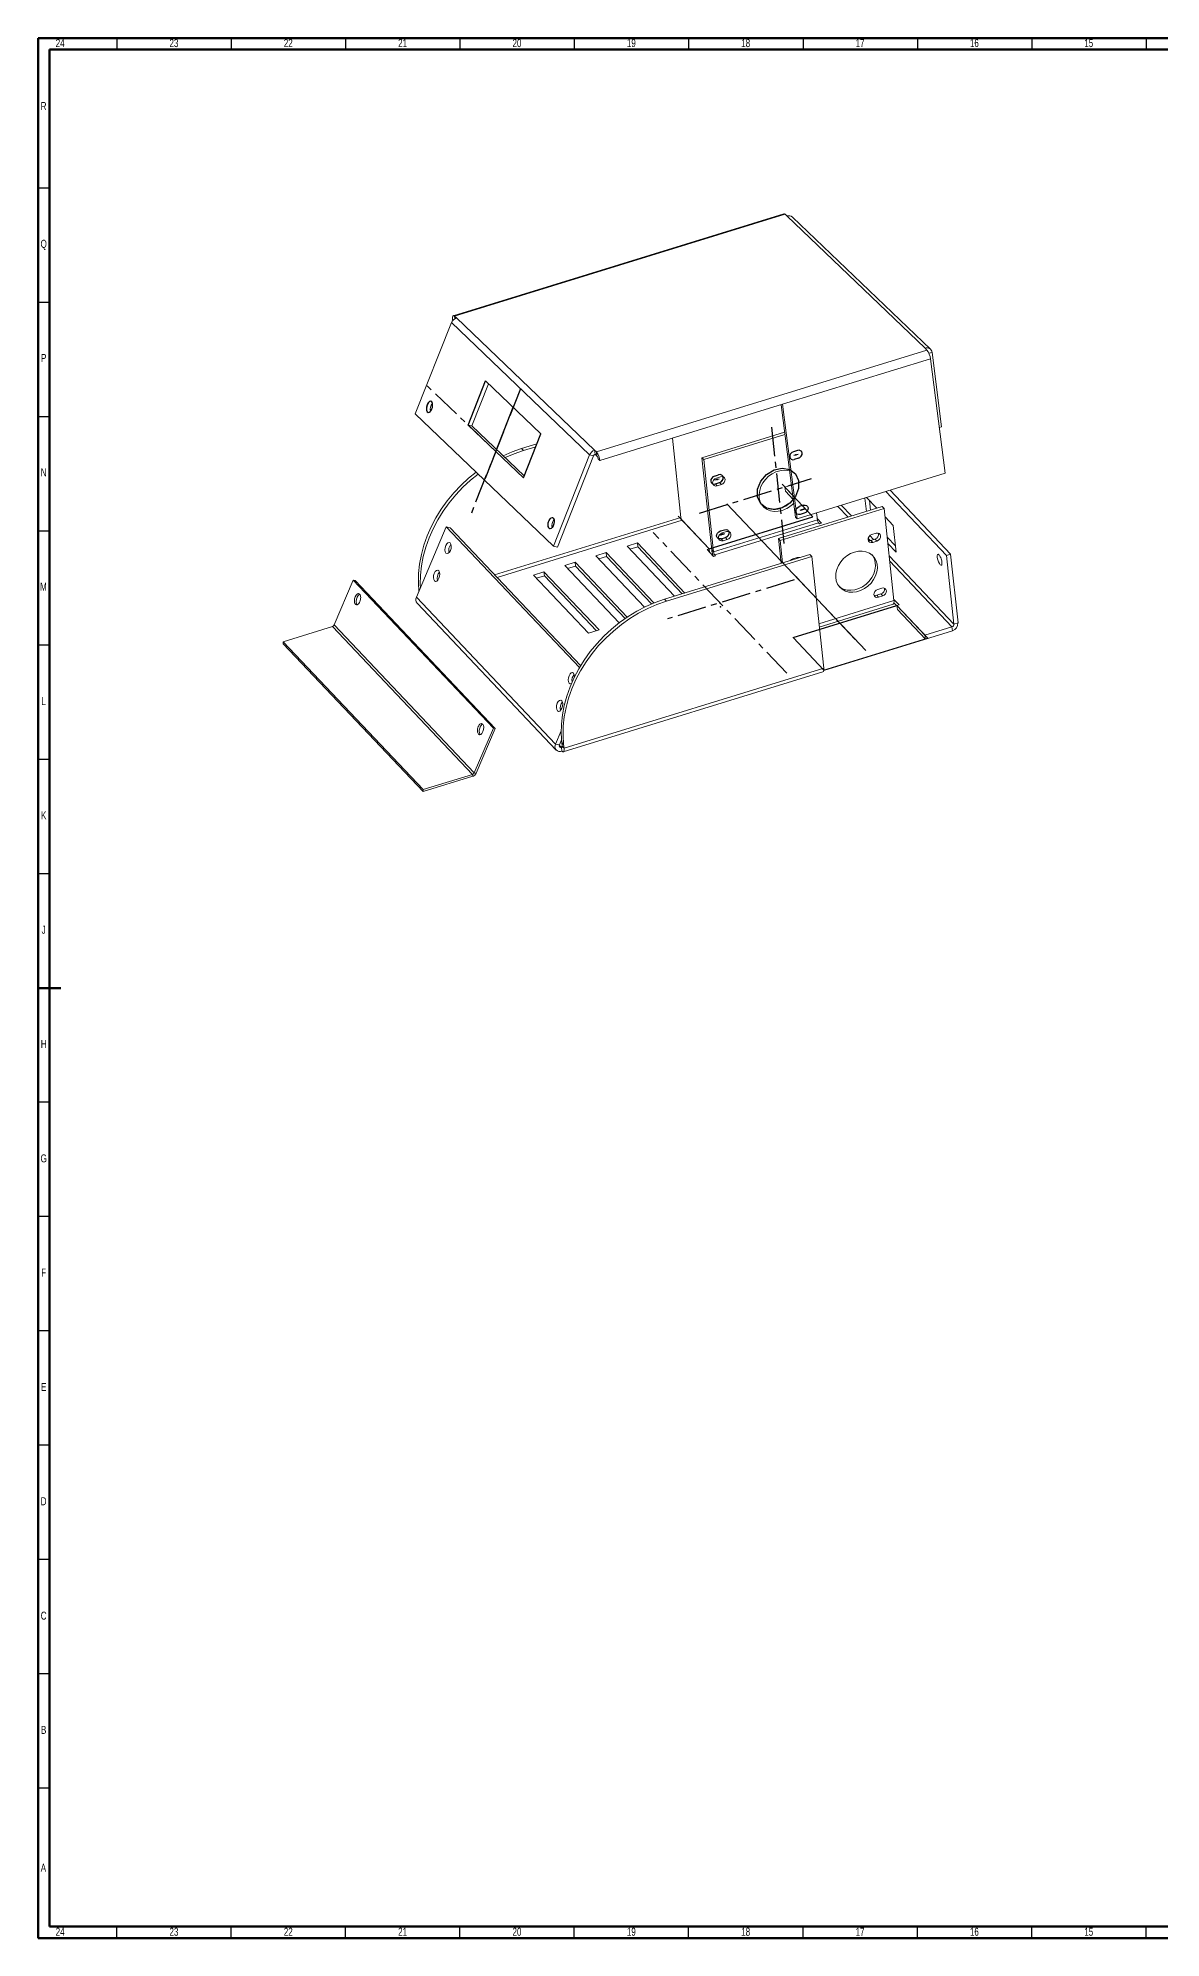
# Model space of a CAD drawing. Header units: millimetres. Extents: x 15 to 1184, y 5 to 836.
# Drawn here: x 15 to 506, y 5 to 836 of the extents above; entities that cross this region are included whole.
import ezdxf

# ---------------------------------------------------------------- set-up
doc = ezdxf.new("R2010")
doc.units = ezdxf.units.MM
doc.header["$PDSIZE"] = -1
doc.linetypes.add('CENTERX2', pattern=[20.32, 12.7, -2.54, 2.54, -2.54])
doc.styles.add('SLDTEXTSTYLE0', font='TXT', dxfattribs={"width": 0.75})

msp = doc.modelspace()

# ---------------------------------------------------------------- linework, layer by layer
at = {"color": 7, "linetype": 'Continuous', "lineweight": 60}
for p, q in [((15, 836), (1184, 836)), ((15, 5), (15, 836)), ((15, 836), (15, 5)), ((1184, 836), (15, 836)), ((20, 831), (1179, 831)), ((20, 10), (20, 831)), ((20, 831), (20, 10)), ((1179, 831), (20, 831)), ((15, 420.5), (25, 420.5)), ((15, 420.5), (25, 420.5)), ((1179, 10), (20, 10)), ((1184, 5), (15, 5))]:
    msp.add_line(p, q, dxfattribs=at)
at = {"color": 7, "linetype": 'Continuous', "lineweight": 30}
for p, q in [((49.5, 836), (49.5, 831)), ((99.5, 836), (99.5, 831)), ((149.5, 836), (149.5, 831)), ((199.5, 836), (199.5, 831)), ((249.5, 836), (249.5, 831)), ((299.5, 836), (299.5, 831)), ((349.5, 836), (349.5, 831)), ((399.5, 836), (399.5, 831)), ((449.5, 836), (449.5, 831)), ((499.5, 836), (499.5, 831)), ((15, 770.5), (20, 770.5)), ((15, 720.5), (20, 720.5)), ((15, 670.5), (20, 670.5)), ((15, 620.5), (20, 620.5)), ((20, 570.5), (15, 570.5)), ((20, 520.5), (15, 520.5)), ((20, 470.5), (15, 470.5)), ((20, 370.5), (15, 370.5)), ((20, 320.5), (15, 320.5)), ((20, 270.5), (15, 270.5)), ((20, 220.5), (15, 220.5)), ((20, 170.5), (15, 170.5)), ((20, 120.5), (15, 120.5)), ((20, 70.5), (15, 70.5)), ((49.5, 5), (49.5, 10)), ((99.5, 5), (99.5, 10)), ((149.5, 5), (149.5, 10)), ((199.5, 5), (199.5, 10)), ((249.5, 5), (249.5, 10)), ((299.5, 5), (299.5, 10)), ((349.5, 5), (349.5, 10)), ((399.5, 5), (399.5, 10)), ((449.5, 5), (449.5, 10)), ((499.5, 5), (499.5, 10))]:
    msp.add_line(p, q, dxfattribs=at)
at = {"color": 7, "linetype": 'Continuous', "lineweight": 15}
for p, q in [((341.1, 759.15), (196.58, 714.54)), ((341.65, 758.92), (197.13, 714.31)), ((341.65, 758.92), (342.45, 758.15)), ((402.88, 700.31), (342.45, 758.15)), ((405.29, 699.84), (344.87, 757.68)), ((179.97, 671.59), (195.75, 711.5)), ((256.17, 653.65), (195.75, 711.5)), ((196.48, 712.63), (196.26, 712.83)), ((197.13, 714.31), (197.94, 713.54)), ((197.94, 713.54), (258.36, 655.7)), ((259.17, 654.93), (403.69, 699.54)), ((403.69, 699.54), (402.88, 700.31)), ((410.12, 665.99), (405.94, 698.51)), ((405.23, 695.75), (340.57, 675.79)), ((405.23, 695.75), (411.67, 645.64)), ((203.04, 666.73), (210.68, 686.07)), ((204.72, 666.34), (212.02, 684.79)), ((234.85, 662.93), (210.68, 686.07)), ((260.72, 651.14), (340.57, 675.79)), ((346.2, 626.45), (339.89, 675.58)), ((340.57, 675.79), (347.01, 625.68)), ((240.4, 613.75), (179.97, 671.59)), ((227.21, 643.59), (203.04, 666.73)), ((204.72, 666.34), (203.04, 666.73)), ((227.56, 644.48), (204.72, 666.34)), ((410.12, 665.99), (409.1, 665.67)), ((233.11, 658.53), (226.47, 656.48)), ((227.21, 643.59), (234.85, 662.93)), ((232.61, 657.26), (227.29, 655.61)), ((296.09, 626.35), (292.4, 660.92)), ((341.43, 663.6), (305.25, 652.44)), ((341.57, 662.53), (306.07, 651.58)), ((226.47, 656.48), (227.29, 655.61)), ((256.17, 653.65), (240.4, 613.75)), ((257.86, 653.26), (242.09, 613.36)), ((257.86, 653.26), (256.17, 653.65)), ((259.17, 654.93), (258.36, 655.7)), ((258.59, 653.94), (258.36, 655.7)), ((259.39, 653.17), (258.59, 653.94)), ((259.39, 653.17), (259.17, 654.93)), ((259.91, 651.91), (260.72, 651.14)), ((305.25, 652.44), (306.07, 651.58)), ((305.25, 652.44), (309.57, 612.13)), ((306.07, 651.58), (310.38, 611.27)), ((312.99, 641.54), (311.17, 640.97)), ((311.99, 640.11), (311.17, 640.97)), ((311.62, 643.54), (313.44, 644.1)), ((313.8, 640.67), (311.99, 640.11)), ((313.8, 640.67), (312.99, 641.54)), ((341.6, 639.51), (344.41, 640.38)), ((411.67, 645.64), (347.01, 625.68)), ((344.98, 635.94), (341.6, 639.51)), ((341.78, 637.8), (341.6, 639.51)), ((345.21, 634.18), (341.78, 637.8)), ((377.22, 628.97), (376.59, 634.81)), ((377.33, 635.04), (381.75, 630.37)), ((379.03, 629.53), (378.59, 633.71)), ((412.24, 609.65), (385.74, 637.64)), ((414.06, 610.21), (387.56, 638.2)), ((308.43, 612.56), (296.59, 625.07)), ((355.8, 625.28), (310.38, 611.27)), ((310.88, 609.98), (356.3, 624)), ((338.73, 617.09), (384.14, 631.11)), ((339.54, 616.23), (384.96, 630.24)), ((347.01, 625.68), (346.2, 626.45)), ((355.8, 625.28), (355.47, 628.29)), ((357.61, 623.84), (355.74, 625.82)), ((356.3, 624), (356.7, 623.56)), ((356.7, 623.56), (357.61, 623.84)), ((384.96, 630.24), (384.14, 631.11)), ((384.96, 630.24), (389.27, 589.93)), ((385.35, 626.57), (388.99, 622.73)), ((180.47, 591.44), (193.51, 622.16)), ((193.51, 622.16), (251.75, 560.67)), ((193.51, 622.16), (195.18, 621.79)), ((195.18, 621.79), (252.25, 561.52)), ((272.54, 613.74), (277.08, 615.14)), ((277.08, 615.14), (297.81, 593.26)), ((277.08, 615.14), (277.27, 613.43)), ((315.56, 617.52), (313.74, 616.96)), ((314.56, 616.1), (313.74, 616.96)), ((314.19, 619.53), (316.01, 620.09)), ((316.37, 616.66), (314.56, 616.1)), ((316.37, 616.66), (315.56, 617.52)), ((339.54, 616.23), (338.73, 617.09)), ((339.89, 606.25), (338.73, 617.09)), ((340.59, 606.47), (339.54, 616.23)), ((379.16, 616.28), (380.98, 616.84)), ((379.97, 615.42), (379.16, 616.28)), ((381.42, 619.41), (379.61, 618.85)), ((379.97, 615.42), (381.79, 615.98)), ((381.79, 615.98), (380.98, 616.84)), ((382.61, 619.14), (382.29, 619.47)), ((389.93, 613.88), (386.3, 617.72)), ((388.99, 622.73), (390.23, 611.08)), ((240.4, 613.75), (242.09, 613.36)), ((245.3, 605.33), (249.84, 606.73)), ((249.84, 606.73), (272.59, 582.7)), ((249.84, 606.73), (250.02, 605.02)), ((258.92, 609.54), (263.46, 610.94)), ((280.2, 587.06), (258.92, 609.54)), ((260.22, 608.16), (263.64, 609.22)), ((263.46, 610.94), (284.33, 588.89)), ((263.46, 610.94), (263.64, 609.22)), ((263.64, 609.22), (283.3, 588.47)), ((293.26, 591.86), (272.54, 613.74)), ((273.84, 612.37), (277.27, 613.43)), ((277.27, 613.43), (296.69, 592.92)), ((288.93, 590.52), (352.5, 610.15)), ((289.74, 589.66), (353.32, 609.28)), ((308.43, 612.56), (307.52, 612.28)), ((307.52, 612.28), (310.38, 609.27)), ((308.58, 611.17), (308.43, 612.56)), ((310.38, 611.27), (309.57, 612.13)), ((310.38, 609.27), (311.29, 609.55)), ((311.29, 609.55), (310.88, 609.98)), ((346.91, 608.75), (345.09, 608.19)), ((353.32, 609.28), (352.5, 610.15)), ((353.32, 609.28), (358.55, 560.4)), ((390.23, 611.08), (386.6, 614.92)), ((414.06, 610.21), (412.24, 609.65)), ((415.45, 579.63), (412.24, 609.65)), ((417.27, 580.19), (414.06, 610.21)), ((144.55, 579.27), (152.87, 598.88)), ((152.87, 598.88), (214.1, 534.21)), ((152.87, 598.88), (153.7, 598.69)), ((153.7, 598.69), (214.93, 534.03)), ((231.67, 601.13), (236.21, 602.53)), ((255.76, 575.69), (231.67, 601.13)), ((232.97, 599.75), (236.4, 600.81)), ((236.21, 602.53), (260.3, 577.09)), ((236.21, 602.53), (236.4, 600.81)), ((236.4, 600.81), (259.18, 576.75)), ((269.09, 580.2), (245.3, 605.33)), ((246.59, 603.96), (250.02, 605.02)), ((250.02, 605.02), (271.71, 582.11)), ((180.47, 591.44), (241.29, 527.2)), ((288.93, 590.52), (289.74, 589.66)), ((381.73, 592.26), (383.54, 592.83)), ((382.54, 591.4), (381.73, 592.26)), ((383.99, 595.39), (382.18, 594.83)), ((382.54, 591.4), (384.36, 591.96)), ((384.36, 591.96), (383.54, 592.83)), ((391.49, 588.06), (389.21, 590.47)), ((153.77, 588.33), (154.6, 588.14)), ((180.79, 588.81), (241.61, 524.58)), ((356.63, 578.39), (388.93, 588.36)), ((390.62, 587.47), (389.26, 588.9)), ((390.58, 587.78), (391.49, 588.06)), ((390.58, 587.78), (402.83, 574.85)), ((390.77, 586.07), (390.58, 587.78)), ((390.77, 586.07), (403.01, 573.14)), ((122.15, 571.91), (143.81, 578.6)), ((143.81, 578.6), (205.04, 513.94)), ((205.78, 514.61), (144.55, 579.27)), ((260.3, 577.09), (255.76, 575.69)), ((414.64, 578.5), (402.83, 574.85)), ((403.01, 573.14), (402.83, 574.85)), ((414.82, 576.78), (403.01, 573.14)), ((414.64, 578.5), (414.82, 576.78)), ((415.45, 579.63), (417.27, 580.19)), ((183.38, 507.25), (122.15, 571.91)), ((122.24, 571.06), (122.15, 571.91)), ((183.47, 506.39), (122.24, 571.06)), ((244.68, 523.78), (358.21, 558.82)), ((245.02, 525.35), (358.55, 560.4)), ((214.1, 534.21), (205.78, 514.61)), ((214.93, 534.03), (206.61, 514.42)), ((214.1, 534.21), (214.93, 534.03)), ((243.76, 533.02), (241.29, 527.2)), ((208.4, 531.33), (207.57, 531.51)), ((242.96, 526.83), (241.29, 527.2)), ((243.91, 529.07), (242.96, 526.83)), ((243.88, 525.79), (244.07, 524.07)), ((244.83, 527.07), (244.02, 527.93)), ((244.2, 526.21), (244.02, 527.93)), ((244.2, 526.21), (245.02, 525.35)), ((245.02, 525.35), (244.83, 527.07)), ((205.04, 513.94), (183.38, 507.25)), ((183.47, 506.39), (183.38, 507.25)), ((205.13, 513.08), (183.47, 506.39)), ((205.04, 513.94), (205.13, 513.08)), ((205.78, 514.61), (206.61, 514.42))]:
    msp.add_line(p, q, dxfattribs=at)
at = {"color": 8, "linetype": 'Continuous', "lineweight": 15}
for p, q in [((197.27, 713.25), (197.13, 714.31)), ((404.58, 698.09), (405.94, 698.51)), ((370.66, 626.94), (366.23, 631.61)), ((296.09, 626.35), (214.66, 601.22)), ((215.72, 600.1), (296.59, 625.07)), ((364.77, 631.16), (369.19, 626.49)), ((378.02, 617.17), (378.92, 616.22)), ((380.39, 616.66), (378.77, 618.38)), ((310.88, 609.98), (310.94, 609.44)), ((415.45, 579.63), (387.18, 609.5)), ((387.42, 607.24), (414.64, 578.5)), ((356.47, 579.81), (389.27, 589.93)), ((243.88, 525.79), (242.94, 526.78)), ((244.2, 525.89), (243.88, 525.79))]:
    msp.add_line(p, q, dxfattribs=at)
at = {"color": 7, "linetype": 'CENTERX2'}
for p, q in [((212.65, 657.52), (185.09, 683.91)), ((225.96, 682.58), (204.29, 627.75)), ((335.73, 665.72), (341.16, 614.97)), ((215.12, 655.16), (212.65, 657.52)), ((215.12, 655.16), (210.19, 642.67)), ((347.32, 653.9), (345.5, 653.34)), ((304.18, 628.19), (353.24, 643.33)), ((310.99, 642.69), (312.8, 643.25)), ((349.89, 629.89), (348.07, 629.33)), ((342.37, 558.13), (283.99, 619.79)), ((313.56, 618.68), (315.37, 619.24)), ((345.67, 598.99), (290.3, 581.9))]:
    msp.add_line(p, q, dxfattribs=at)
at = {"color": 7, "linetype": 'Continuous'}
for p, q in [((203.04, 666.73), (210.68, 686.07)), ((234.85, 662.93), (210.68, 686.07)), ((215.12, 655.16), (222.77, 674.5)), ((215.12, 655.16), (203.04, 666.73)), ((227.21, 643.59), (234.85, 662.93)), ((215.12, 655.16), (227.21, 643.59)), ((347.14, 655.62), (345.32, 655.06)), ((347.5, 652.19), (345.69, 651.63)), ((310.8, 644.41), (312.62, 644.97)), ((311.17, 640.97), (312.99, 641.54)), ((353.85, 626.58), (340.36, 640.82)), ((376.99, 568.05), (316.25, 632.2)), ((349.7, 631.61), (347.89, 631.04)), ((308.43, 612.56), (294.95, 626.81)), ((308.43, 612.56), (353.85, 626.58)), ((350.07, 628.17), (348.25, 627.61)), ((313.37, 620.39), (315.19, 620.95)), ((313.74, 616.96), (315.56, 617.52)), ((346.62, 600.12), (372.35, 572.95)), ((345.17, 573.77), (390.58, 587.78)), ((390.58, 587.78), (404.07, 573.54)), ((345.17, 573.77), (358.66, 559.52)), ((358.66, 559.52), (404.07, 573.54))]:
    msp.add_line(p, q, dxfattribs=at)
at = {"color": 7, "linetype": 'Continuous', "lineweight": 15, "flags": 128}
for points in [[(197.13, 714.31), (196.9, 714.49), (196.69, 714.56), (196.52, 714.51), (196.37, 714.36), (196.28, 714.1), (196.22, 713.76), (196.22, 713.33), (196.26, 712.83)], [(187.08, 676.94), (186.63, 677.13), (186.11, 676.96), (185.6, 676.44), (185.18, 675.65), (184.92, 674.71), (184.85, 673.77), (184.98, 672.97), (185.3, 672.43), (185.75, 672.23), (186.27, 672.41), (186.78, 672.93), (187.2, 673.72), (187.46, 674.65), (187.53, 675.6), (187.4, 676.4), (187.08, 676.94)], [(218.34, 653.31), (222.36, 655.04), (226.47, 656.48)], [(227.29, 655.61), (223.18, 654.18), (219.21, 652.47)], [(181.56, 593.89), (181.32, 597.83), (181.41, 601.86), (181.85, 605.94), (182.63, 610.04), (183.74, 614.13), (185.18, 618.2), (186.94, 622.2), (189, 626.11), (191.35, 629.91), (193.97, 633.57), (196.85, 637.06), (199.97, 640.36), (203.3, 643.45), (206.58, 646.12)], [(207.44, 645.29), (204.12, 642.59), (200.79, 639.5), (197.67, 636.2), (194.79, 632.7), (192.16, 629.05), (189.81, 625.25), (187.75, 621.33), (186, 617.33), (184.56, 613.27), (183.45, 609.18), (182.67, 605.08), (182.23, 601), (182.13, 596.97), (182.18, 595.47)], [(311.99, 640.11), (311.28, 640.03), (310.65, 640.22), (310.2, 640.65), (309.99, 641.27), (310.06, 641.97), (310.39, 642.64), (310.94, 643.2), (311.62, 643.54)], [(311.17, 640.97), (310.46, 640.89), (310.05, 640.98)], [(313.44, 644.1), (314.15, 644.19), (314.78, 644), (315.23, 643.56), (315.44, 642.95), (315.37, 642.25), (315.04, 641.57), (314.49, 641.02), (313.8, 640.67)], [(340.35, 629.37), (338.61, 629), (336.9, 628.95), (335.29, 629.22), (333.82, 629.81), (332.56, 630.69), (331.55, 631.84), (330.82, 633.2), (330.4, 634.74), (330.31, 636.4), (330.55, 638.11), (331.1, 639.81), (331.96, 641.45), (333.09, 642.96), (334.45, 644.29), (335.99, 645.39), (337.65, 646.22), (339.38, 646.76), (341.11, 646.97), (342.78, 646.86), (343.6, 646.67)], [(238.48, 621.53), (238.93, 621.33), (239.45, 621.51), (239.96, 622.03), (240.37, 622.82), (240.64, 623.75), (240.71, 624.69), (240.58, 625.5), (240.26, 626.04), (239.8, 626.23), (239.29, 626.06), (238.78, 625.54), (238.36, 624.75), (238.1, 623.81), (238.03, 622.87), (238.16, 622.07), (238.48, 621.53)], [(195.26, 615.14), (194.8, 615.38), (194.26, 615.25), (193.74, 614.77), (193.3, 614.01), (193.02, 613.08), (192.94, 612.13), (193.07, 611.3), (193.39, 610.72), (193.85, 610.48), (194.38, 610.61), (194.91, 611.09), (195.34, 611.85), (195.62, 612.78), (195.71, 613.73), (195.58, 614.56), (195.26, 615.14)], [(314.56, 616.1), (313.85, 616.01), (313.22, 616.2), (312.76, 616.64), (312.56, 617.25), (312.62, 617.95), (312.96, 618.63), (313.51, 619.18), (314.19, 619.53)], [(313.74, 616.96), (313.03, 616.88), (312.61, 616.97)], [(316.01, 620.09), (316.72, 620.17), (317.34, 619.98), (317.8, 619.55), (318.01, 618.93), (317.94, 618.24), (317.6, 617.56), (317.05, 617), (316.37, 616.66)], [(379.61, 618.85), (378.93, 618.5), (378.38, 617.95), (378.04, 617.27), (377.97, 616.57), (378.18, 615.96), (378.64, 615.52), (379.27, 615.33), (379.97, 615.42)], [(378.03, 616.29), (378.45, 616.2), (379.16, 616.28)], [(381.79, 615.98), (382.47, 616.32), (383.02, 616.88), (383.36, 617.55), (383.42, 618.25), (383.22, 618.87), (382.76, 619.3), (382.13, 619.49), (381.42, 619.41)], [(345.09, 608.19), (344.41, 607.85), (344.06, 607.54)], [(348.04, 608.75), (347.62, 608.84), (346.91, 608.75)], [(371.98, 611.18), (370.28, 610.49), (368.67, 609.52), (367.22, 608.3), (365.97, 606.87), (364.97, 605.29), (364.26, 603.61), (363.86, 601.9), (363.79, 600.21), (364.04, 598.61), (364.62, 597.15), (365.49, 595.89), (366.64, 594.87), (368.01, 594.13), (369.55, 593.69), (371.22, 593.58), (372.95, 593.8), (374.68, 594.33), (376.34, 595.16), (377.88, 596.26), (379.24, 597.59), (380.37, 599.1), (381.23, 600.74), (381.78, 602.45), (382.02, 604.16), (381.93, 605.81), (381.51, 607.35), (380.78, 608.71), (379.77, 609.86), (378.51, 610.74), (377.04, 611.33), (375.43, 611.61), (373.72, 611.55), (371.98, 611.18)], [(365.25, 596.18), (365.82, 595.73), (367.19, 594.99), (368.74, 594.56), (370.41, 594.45), (372.13, 594.66), (373.86, 595.19), (375.52, 596.02), (377.06, 597.13), (378.42, 598.46), (379.55, 599.97), (380.41, 601.6), (380.97, 603.31), (381.21, 605.02), (381.11, 606.67), (380.7, 608.21), (379.97, 609.58), (379.73, 609.89)], [(409.88, 605.41), (409.52, 605.59), (409.12, 606.11), (408.73, 606.89), (408.41, 607.81), (408.22, 608.73), (408.18, 609.51), (408.3, 610.03), (408.56, 610.21)], [(190.22, 602.97), (189.76, 603.22), (189.22, 603.09), (188.7, 602.61), (188.26, 601.84), (187.98, 600.92), (187.9, 599.97), (188.03, 599.14), (188.35, 598.56), (188.81, 598.31), (189.34, 598.44), (189.87, 598.92), (190.3, 599.69), (190.58, 600.61), (190.67, 601.56), (190.54, 602.39), (190.22, 602.97)], [(153.77, 588.33), (153.45, 588.91), (153.32, 589.74), (153.41, 590.69), (153.69, 591.62), (154.12, 592.38), (154.65, 592.86), (155.18, 592.99), (155.64, 592.74)], [(154.6, 588.14), (154.28, 588.72), (154.16, 589.55), (154.24, 590.5), (154.52, 591.43), (154.96, 592.19), (155.48, 592.67), (155.64, 592.75)], [(244.02, 527.93), (243.77, 531.88), (243.87, 535.9), (244.31, 539.98), (245.08, 544.08), (246.2, 548.18), (247.64, 552.24), (249.39, 556.24), (251.45, 560.15), (253.8, 563.95), (256.43, 567.61), (259.31, 571.1), (262.42, 574.41), (265.76, 577.5), (269.28, 580.35), (272.98, 582.96), (276.82, 585.29), (280.77, 587.34), (284.82, 589.09), (288.93, 590.52)], [(382.18, 594.83), (381.5, 594.49), (380.95, 593.93), (380.61, 593.26), (380.54, 592.56), (380.75, 591.94), (381.21, 591.51), (381.83, 591.32), (382.54, 591.4)], [(380.6, 592.27), (381.02, 592.18), (381.73, 592.26)], [(384.36, 591.96), (385.04, 592.31), (385.59, 592.86), (385.92, 593.54), (385.99, 594.24), (385.78, 594.85), (385.33, 595.29), (384.7, 595.48), (383.99, 595.39)], [(289.74, 589.66), (285.63, 588.22), (281.59, 586.48), (277.63, 584.43), (273.8, 582.1), (270.1, 579.49), (266.57, 576.63), (263.24, 573.54), (260.12, 570.24), (257.24, 566.75), (254.62, 563.09), (252.27, 559.29), (250.21, 555.38), (248.45, 551.38), (247.01, 547.31), (245.9, 543.22), (245.12, 539.12), (244.68, 535.04), (244.59, 531.02), (244.83, 527.07)], [(389.27, 589.93), (389.3, 589.46), (389.28, 589.05), (389.21, 588.72), (389.1, 588.49), (388.95, 588.37), (388.93, 588.36)], [(249.14, 558.23), (248.68, 558.48), (248.15, 558.35), (247.62, 557.87), (247.18, 557.1), (246.9, 556.18), (246.82, 555.23), (246.95, 554.4), (247.27, 553.82), (247.73, 553.57), (248.23, 553.68)], [(358.55, 560.4), (358.58, 559.92), (358.56, 559.51), (358.5, 559.19), (358.39, 558.96), (358.23, 558.83), (358.21, 558.82)], [(244.02, 546.16), (243.56, 546.4), (243.02, 546.27), (242.5, 545.79), (242.06, 545.03), (241.78, 544.1), (241.7, 543.15), (241.83, 542.32), (242.14, 541.74), (242.61, 541.5), (243.14, 541.63), (243.67, 542.11), (244.1, 542.87), (244.38, 543.8), (244.47, 544.75), (244.34, 545.58), (244.02, 546.16)], [(209.44, 535.93), (209.76, 535.35), (209.89, 534.52), (209.81, 533.57), (209.53, 532.64), (209.09, 531.88), (208.57, 531.4), (208.03, 531.27), (207.57, 531.51)], [(243.88, 525.79), (243.96, 525.72), (244.03, 525.69), (244.09, 525.69), (244.15, 525.73), (244.18, 525.81), (244.2, 525.92), (244.21, 526.06), (244.2, 526.21)], [(244.07, 524.07), (244.3, 523.87), (244.51, 523.77), (244.7, 523.79), (244.85, 523.91), (244.96, 524.14), (245.03, 524.47), (245.05, 524.88), (245.02, 525.35)]]:
    msp.add_lwpolyline(points, dxfattribs=at)
at = {"color": 7, "linetype": 'Continuous', "flags": 128}
for points in [[(187.42, 674.42), (187.54, 675.37), (187.45, 676.22), (187.18, 676.83), (186.75, 677.12), (186.24, 677.04), (185.72, 676.59), (185.27, 675.86), (184.97, 674.95), (184.85, 673.99), (184.93, 673.15), (185.21, 672.53), (185.63, 672.25), (186.15, 672.33), (186.66, 672.77), (187.11, 673.51), (187.42, 674.42)], [(345.32, 655.06), (344.64, 654.71), (344.09, 654.16), (343.75, 653.48), (343.69, 652.78), (343.89, 652.17), (344.35, 651.73), (344.98, 651.54), (345.69, 651.63)], [(347.5, 652.19), (348.18, 652.53), (348.73, 653.09), (349.07, 653.77), (349.14, 654.46), (348.93, 655.08), (348.47, 655.51), (347.84, 655.7), (347.14, 655.62)], [(310.8, 644.41), (310.12, 644.06), (309.57, 643.51), (309.24, 642.83), (309.17, 642.13), (309.38, 641.52), (309.83, 641.08), (310.46, 640.89), (311.17, 640.97)], [(312.99, 641.54), (313.67, 641.88), (314.22, 642.43), (314.55, 643.11), (314.62, 643.81), (314.41, 644.42), (313.96, 644.86), (313.33, 645.05), (312.62, 644.97)], [(329.66, 638.64), (331.02, 642.11), (333.54, 645.07), (336.83, 647.08), (340.39, 647.83), (343.68, 647.21), (346.2, 645.32), (347.57, 642.43), (347.57, 638.99), (346.2, 635.52), (343.69, 632.56), (340.4, 630.54), (336.83, 629.79), (333.54, 630.41), (331.02, 632.31), (329.66, 635.2), (329.66, 638.64)], [(349.7, 631.61), (350.41, 631.69), (351.04, 631.5), (351.5, 631.06), (351.7, 630.45), (351.64, 629.75), (351.3, 629.07), (350.75, 628.52), (350.07, 628.17)], [(240.59, 623.52), (240.28, 622.61), (239.84, 621.87), (239.32, 621.43), (238.81, 621.35), (238.38, 621.63), (238.11, 622.25), (238.02, 623.09), (238.14, 624.05), (238.45, 624.96), (238.9, 625.69), (239.41, 626.13), (239.92, 626.22), (240.35, 625.93), (240.63, 625.32), (240.71, 624.47), (240.59, 623.52)], [(348.25, 627.61), (347.55, 627.53), (346.92, 627.72), (346.46, 628.15), (346.25, 628.77), (346.32, 629.47), (346.66, 630.15), (347.21, 630.7), (347.89, 631.04)], [(313.74, 616.96), (313.03, 616.88), (312.4, 617.07), (311.95, 617.5), (311.74, 618.11), (311.81, 618.81), (312.14, 619.49), (312.69, 620.05), (313.37, 620.39)], [(315.19, 620.95), (315.9, 621.04), (316.53, 620.85), (316.98, 620.41), (317.19, 619.8), (317.12, 619.1), (316.79, 618.42), (316.24, 617.87), (315.56, 617.52)]]:
    msp.add_lwpolyline(points, dxfattribs=at)
at = {"color": 7, "linetype": 'Continuous', "lineweight": 15}
for centre, radius, start, end in [((341.18, 758.59), 0.573, 36.08351, 98.32501), ((343.27, 755.89), 2.4, 48.23479, 109.7274), ((199.02, 710.19), 3.52, 107.86142, 158.26323), ((403.71, 698.21), 2.26, 7.74368, 111.49665), ((397.96, 694.99), 7.31, 5.92319, 38.45499), ((190.75, 673.62), 4.22, 141.53888, 192.19287), ((259.44, 652.35), 3.52, 107.86142, 158.26323), ((258.95, 652.83), 1.17, 107.86142, 158.26323), ((253.44, 650.38), 7.31, 5.92319, 38.45499), ((257.48, 651.66), 2.44, 5.92319, 38.45499), ((312.42, 643.65), 2.19, 285.02758, 11.8316), ((335.86, 641.71), 12.05, 287.73102, 320.95302), ((336.7, 640.8), 12, 287.69979, 316.60868), ((243.92, 622.72), 4.22, 141.53888, 192.19287), ((298.62, 626.59), 2.53, 185.36624, 217.03884), ((336.79, 637.74), 7.99, 231.10199, 290.02119), ((358.32, 625.52), 2.53, 185.36624, 217.03884), ((314.99, 619.63), 2.19, 285.02758, 11.8316), ((380.44, 618.93), 2.16, 284.33074, 12.52843), ((198.47, 612), 3.88, 138.25417, 196.55239), ((318.36, 613.17), 8.86, 186.73868, 206.07857), ((312.9, 611.5), 2.53, 185.36624, 217.03884), ((193.43, 599.84), 3.88, 138.25417, 196.55239), ((182.6, 590.36), 2.38, 153.26866, 220.61107), ((383.01, 594.92), 2.16, 284.33074, 12.52843), ((143.44, 579.75), 1.21, 287.76056, 336.63772), ((414.31, 579.59), 1.14, 286.46779, 2.21207), ((413.85, 580.06), 3.42, 286.46779, 2.21207), ((252.52, 555.05), 4.04, 139.33426, 189.60941), ((247.1, 556.8), 2.49, 356.52028, 35.05021), ((247.22, 543.03), 3.88, 138.25417, 196.55239), ((243.25, 526.14), 2.22, 151.37805, 291.67216), ((243.61, 526.48), 0.741, 151.37805, 291.67216), ((204.67, 515.09), 1.21, 287.76056, 336.63772), ((204.39, 515.38), 2.42, 287.76056, 336.63772)]:
    msp.add_arc(centre, radius, start, end, dxfattribs=at)
for points in [[(409.88, 605.41), (409.98, 605.44), (410.17, 605.51), (410.29, 606.06), (410.25, 606.86), (410.06, 607.8), (409.73, 608.74), (409.33, 609.54), (408.91, 610.1), (408.68, 610.17), (408.56, 610.21)], [(153.77, 588.33), (153.92, 588.22), (154.21, 588.01), (154.77, 588.16), (155.31, 588.65), (155.76, 589.43), (156.04, 590.38), (156.13, 591.35), (156, 592.22), (155.76, 592.57), (155.64, 592.74)], [(207.57, 531.51), (207.45, 531.69), (207.21, 532.04), (207.09, 532.91), (207.17, 533.88), (207.46, 534.83), (207.91, 535.61), (208.45, 536.1), (209, 536.25), (209.3, 536.04), (209.44, 535.93)]]:
    msp.add_open_spline(points, degree=3, dxfattribs=at)
msp.add_open_spline([(208.4, 531.33), (208.28, 531.5), (208.04, 531.85), (207.92, 532.72), (208, 533.69), (208.29, 534.65), (208.74, 535.41), (209.16, 535.85), (209.4, 535.89), (209.46, 535.9)], degree=3, knots=[0, 0, 0, 0, 0.157889, 0.315779, 0.473668, 0.631558, 0.789447, 0.947336, 1, 1, 1, 1], dxfattribs=at)
at = {"color": 7, "linetype": 'Continuous'}
for p in [(346.41, 653.62), (311.9, 642.97), (338.61, 638.81), (338.61, 638.81), (348.98, 629.61), (349.89, 629.89), (313.56, 618.68), (314.46, 618.96), (346.62, 600.12), (313.18, 588.96), (313.36, 587.24)]:
    msp.add_point(p, dxfattribs=at)

# ---------------------------------------------------------------- texts
at = {"color": 7, "linetype": 'Continuous', "lineweight": 0, "char_height": 3.5, "attachment_point": 2, "style": 'SLDTEXTSTYLE0'}
for s, insert in [('24', (24.68, 835.53)), ('23', (74.43, 835.53)), ('22', (124.43, 835.53)), ('21', (174.43, 835.53)), ('20', (224.43, 835.53)), ('19', (274.43, 835.53)), ('18', (324.43, 835.53)), ('17', (374.43, 835.53)), ('16', (424.43, 835.53)), ('15', (474.43, 835.53)), ('R', (17.45, 807.98)), ('Q', (17.49, 747.73)), ('P', (17.49, 697.78)), ('N', (17.47, 647.73)), ('M', (17.38, 597.78)), ('L', (17.46, 547.73)), ('K', (17.49, 497.78)), ('J', (17.47, 447.73)), ('H', (17.49, 397.78)), ('G', (17.49, 347.73)), ('F', (17.46, 297.78)), ('E', (17.51, 247.73)), ('D', (17.46, 197.78)), ('C', (17.46, 147.73)), ('B', (17.47, 97.78)), ('A', (17.36, 37.48)), ('24', (24.68, 9.48)), ('23', (74.43, 9.48)), ('22', (124.43, 9.48)), ('21', (174.43, 9.48)), ('20', (224.43, 9.48)), ('19', (274.43, 9.48)), ('18', (324.43, 9.48)), ('17', (374.43, 9.48)), ('16', (424.43, 9.48)), ('15', (474.43, 9.48))]:
    msp.add_mtext(s, dxfattribs=dict(at, insert=insert))

doc.saveas('drawing.dxf')
